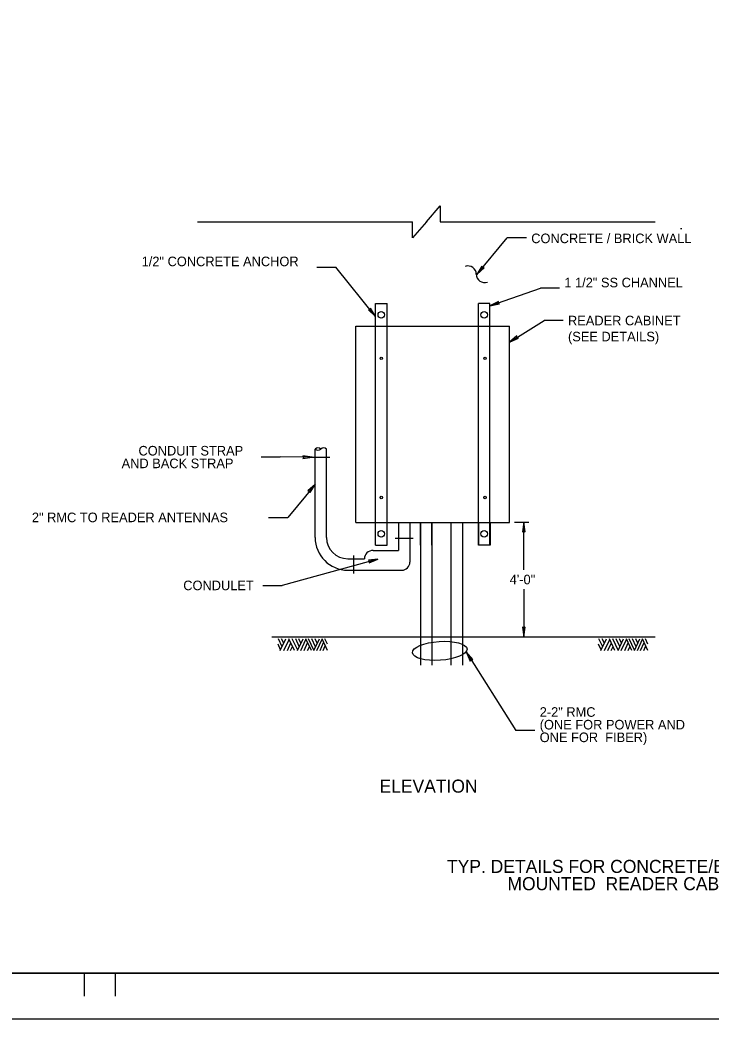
# Model space of a CAD drawing. Extents: x 507398 to 704973, y 495533 to 704964.
# Drawn here: x 507887.3 to 508113.2, y 495533.1 to 495859.9 of the extents above; entities that cross this region are included whole.
import ezdxf

# ---------------------------------------------------------------- set-up
doc = ezdxf.new("R2010")
doc.units = 0
doc.layers.add('1', color=7, linetype='Continuous')
doc.layers.add('41', color=7, linetype='Continuous')

msp = doc.modelspace()

# ---------------------------------------------------------------- linework, layer by layer
at = {"layer": '1'}
for p, q in [((508020.15, 495793.9), (508024.68, 495799.11)), ((508024.68, 495799.11), (508024.68, 495793.9)), ((507945.33, 495793.9), (508015.62, 495793.9)), ((508020.15, 495793.9), (508015.62, 495788.69)), ((508015.62, 495788.69), (508015.62, 495793.9)), ((508024.68, 495793.9), (508094.97, 495793.9)), ((508103.27, 495791.72), (508103.69, 495791.72)), ((508036.68, 495776.66), (508046.61, 495788.68)), ((508052.88, 495788.68), (508046.61, 495788.68)), ((507984.31, 495779.09), (507990.58, 495779.09)), ((508003.55, 495762.89), (507990.58, 495779.09)), ((508040.95, 495766.39), (508057.44, 495772.18)), ((508063.71, 495772.18), (508057.44, 495772.18)), ((508003.55, 495767.18), (508007.29, 495767.18)), ((508003.55, 495759.7), (508003.55, 495767.18)), ((508007.29, 495759.7), (508007.29, 495767.18)), ((508040.95, 495767.18), (508037.21, 495767.18)), ((508037.21, 495759.7), (508037.21, 495767.18)), ((508040.95, 495759.7), (508040.95, 495767.18)), ((508047.37, 495754.54), (508058.63, 495761.62)), ((508064.9, 495761.62), (508058.63, 495761.62)), ((507997.14, 495695.58), (507997.14, 495759.7)), ((507997.14, 495759.7), (508047.37, 495759.7)), ((508003.55, 495695.58), (508003.55, 495759.7)), ((508007.29, 495695.58), (508007.29, 495759.7)), ((508037.21, 495695.58), (508037.21, 495759.7)), ((508040.95, 495695.58), (508040.95, 495759.7)), ((508047.37, 495695.58), (508047.37, 495759.7)), ((507983.78, 495690.62), (507983.78, 495719.54)), ((507987.52, 495690.62), (507987.52, 495719.54)), ((507966.12, 495716.97), (507972.39, 495716.97)), ((507982.86, 495716.89), (507972.39, 495716.97)), ((507982.71, 495716.89), (507988.59, 495716.89)), ((507983.78, 495708.01), (507974.84, 495697.16)), ((507968.57, 495697.16), (507974.84, 495697.16)), ((507997.14, 495695.58), (508047.37, 495695.58)), ((508003.55, 495688.1), (508003.55, 495695.58)), ((508007.29, 495688.1), (508007.29, 495695.58)), ((508011.03, 495695.58), (508011.03, 495686.34)), ((508014.77, 495695.58), (508014.77, 495682.6)), ((508018.21, 495688.1), (508018.21, 495695.58)), ((508018.21, 495688.1), (508018.21, 495695.58)), ((508018.23, 495695.58), (508018.23, 495658.17)), ((508018.23, 495695.58), (508018.23, 495658.17)), ((508021.95, 495688.1), (508021.95, 495695.58)), ((508021.95, 495688.1), (508021.95, 495695.58)), ((508021.97, 495695.58), (508021.97, 495658.17)), ((508021.97, 495695.58), (508021.97, 495658.17)), ((508028.19, 495695.58), (508028.19, 495658.17)), ((508031.93, 495695.58), (508031.93, 495658.17)), ((508037.21, 495688.1), (508037.21, 495695.58)), ((508037.23, 495695.58), (508037.23, 495688.1)), ((508040.95, 495688.1), (508040.95, 495695.58)), ((508040.97, 495695.58), (508040.97, 495688.1)), ((508048.93, 495695.59), (508053.61, 495695.59)), ((508052.05, 495680.02), (508052.05, 495695.59)), ((508003.55, 495688.1), (508007.29, 495688.1)), ((508009.96, 495690.37), (508015.84, 495690.37)), ((508040.97, 495688.1), (508037.21, 495688.1)), ((507996.28, 495684.74), (507996.28, 495678.86)), ((508002.75, 495686.34), (508011.03, 495686.34)), ((508004.33, 495683.56), (507973, 495674.89)), ((507994.46, 495683.67), (507999.88, 495683.67)), ((507994.46, 495679.93), (508012.1, 495679.93)), ((507966.73, 495674.89), (507973, 495674.89)), ((508052.05, 495673.75), (508052.05, 495658.17)), ((507969.62, 495658.17), (508094.97, 495658.17)), ((507972.51, 495653.89), (507971.66, 495655.7)), ((507972.99, 495654.9), (507971.76, 495657.52)), ((507972.4, 495653.62), (507974.22, 495657.52)), ((507973.53, 495656.02), (507972.83, 495657.52)), ((507973.58, 495653.62), (507975.29, 495657.31)), ((507974.7, 495653.62), (507975.82, 495656.13)), ((507977, 495653.62), (507975.18, 495657.52)), ((507978.07, 495653.73), (507976.31, 495657.52)), ((507978.6, 495654.96), (507977.43, 495657.52)), ((507978.02, 495653.62), (507979.83, 495657.52)), ((507979.14, 495656.08), (507978.5, 495657.52)), ((507979.08, 495653.62), (507980.79, 495657.31)), ((507980.21, 495653.62), (507981.33, 495656.13)), ((507982.56, 495653.62), (507980.74, 495657.52)), ((507983.41, 495653.73), (507981.65, 495657.52)), ((507983.95, 495654.85), (507982.72, 495657.52)), ((507983.36, 495653.62), (507985.18, 495657.52)), ((507984.48, 495656.02), (507983.79, 495657.52)), ((507984.32, 495653.62), (507986.03, 495657.36)), ((507985.39, 495653.62), (507986.57, 495656.29)), ((507987.79, 495653.62), (507986.03, 495657.52)), ((507987.79, 495655.7), (507986.99, 495657.52)), ((508018.23, 495658.17), (508018.23, 495648.86)), ((508018.23, 495658.17), (508018.23, 495648.86)), ((508021.97, 495658.17), (508021.97, 495648.86)), ((508021.97, 495658.17), (508021.97, 495648.86)), ((508028.19, 495658.17), (508028.19, 495648.86)), ((508031.93, 495658.17), (508031.93, 495648.86)), ((508033.5, 495658.17), (508053.61, 495658.17)), ((508062.46, 495658.17), (508062.46, 495658.17)), ((508077.34, 495653.89), (508076.49, 495655.7)), ((508077.82, 495654.9), (508076.59, 495657.52)), ((508077.23, 495653.62), (508079.05, 495657.52)), ((508078.36, 495656.02), (508077.66, 495657.52)), ((508078.41, 495653.62), (508080.12, 495657.31)), ((508079.53, 495653.62), (508080.65, 495656.13)), ((508081.83, 495653.62), (508080.01, 495657.52)), ((508082.9, 495653.73), (508081.13, 495657.52)), ((508083.43, 495654.96), (508082.26, 495657.52)), ((508082.84, 495653.62), (508084.66, 495657.52)), ((508083.97, 495656.08), (508083.33, 495657.52)), ((508083.91, 495653.62), (508085.62, 495657.31)), ((508085.03, 495653.62), (508086.16, 495656.13)), ((508087.39, 495653.62), (508085.57, 495657.52)), ((508088.24, 495653.73), (508086.48, 495657.52)), ((508088.78, 495654.85), (508087.55, 495657.52)), ((508088.19, 495653.62), (508090, 495657.52)), ((508089.31, 495656.02), (508088.62, 495657.52)), ((508089.15, 495653.62), (508090.86, 495657.36)), ((508090.22, 495653.62), (508091.39, 495656.29)), ((508092.62, 495653.62), (508090.86, 495657.52)), ((508092.62, 495655.7), (508091.82, 495657.52)), ((507975.77, 495653.62), (507976.41, 495654.96)), ((507981.33, 495653.62), (507981.92, 495654.9)), ((507986.4, 495653.62), (507987.1, 495655.17)), ((508033.14, 495653.21), (508049.38, 495627.44)), ((508080.6, 495653.62), (508081.24, 495654.96)), ((508086.16, 495653.62), (508086.74, 495654.9)), ((508091.23, 495653.62), (508091.93, 495655.17)), ((508055.65, 495627.44), (508049.38, 495627.44)), ((507453.33, 495548.12), (508443.33, 495548.12)), ((507908.33, 495540.62), (507908.33, 495548.12)), ((507918.47, 495540.56), (507918.47, 495548.12)), ((508446.33, 495533.12), (507398.16, 495533.12))]:
    msp.add_line(p, q, dxfattribs=at)
for points in [[(508036.68, 495776.66), (508039.03, 495778.79), (508038.47, 495778.82), (508038.34, 495779.37)], [(508040.95, 495766.39), (508044.07, 495767.01), (508043.6, 495767.32), (508043.77, 495767.85)], [(508040.95, 495766.39), (508044.07, 495767.01), (508043.6, 495767.32), (508043.77, 495767.85)], [(508003.55, 495762.89), (508001.94, 495765.63), (508001.8, 495765.08), (508001.23, 495765.07)], [(508047.37, 495754.54), (508050.26, 495755.83), (508049.74, 495756.03), (508049.79, 495756.59)], [(507982.86, 495716.89), (507979.73, 495717.36), (507980.06, 495716.91), (507979.72, 495716.46)], [(507982.86, 495716.89), (507979.73, 495717.36), (507980.06, 495716.91), (507979.72, 495716.46)], [(507983.78, 495708.01), (507981.43, 495705.87), (507981.99, 495705.84), (507982.13, 495705.3)], [(508052.05, 495695.59), (508051.6, 495692.45), (508052.05, 495692.78), (508052.5, 495692.45)], [(508004.33, 495683.56), (508001.18, 495683.16), (508001.63, 495682.81), (508001.42, 495682.29)], [(508052.05, 495658.17), (508052.5, 495661.32), (508052.05, 495660.98), (508051.6, 495661.32)], [(508033.14, 495653.21), (508034.5, 495650.16), (508034.71, 495650.71), (508035.3, 495650.67)], [(508033.14, 495653.21), (508034.5, 495650.16), (508034.71, 495650.71), (508035.3, 495650.67)]]:
    msp.add_lwpolyline(points, close=True, dxfattribs=at)
for centre, radius in [((508005.42, 495763.44), 1.07), ((508039.08, 495763.44), 1.07), ((508005.42, 495749.26), 0.401), ((508039.35, 495749.26), 0.401), ((508005.42, 495703.7), 0.401), ((508039.35, 495703.7), 0.401), ((508005.42, 495691.84), 1.07), ((508039.08, 495691.84), 1.07)]:
    msp.add_circle(centre, radius, dxfattribs=at)
for centre, radius, start, end in [((508033.77, 495776.74), 2.71, 359.3013, 109.5671), ((508039.25, 495776.8), 2.78, 181.887, 288.2561), ((507984.71, 495718.55), 1.36, 46.3972, 133.6028), ((507984.71, 495720.52), 1.36, 226.3972, 313.6028), ((507986.58, 495718.55), 1.36, 46.3972, 133.6028), ((507994.46, 495690.62), 10.69, 180, 270), ((507994.46, 495690.62), 6.95, 180, 270), ((508002.55, 495683.67), 2.67, 85.7491, 180), ((508012.1, 495682.6), 2.67, 270, 0)]:
    msp.add_arc(centre, radius, start, end, dxfattribs=at)
msp.add_ellipse((508024.52, 495653.53), major_axis=(-8.94, -0.61), ratio=0.343497, dxfattribs=at)
at = {"layer": '41'}
for points in [[(507398.16, 496193.12), (508446.33, 496193.12), (508446.33, 495533.12), (507398.16, 495533.12)], [(507453.33, 496178.12), (508443.33, 496178.12), (508443.33, 495548.12), (507453.33, 495548.12)]]:
    msp.add_lwpolyline(points, close=True, dxfattribs=at)

# ---------------------------------------------------------------- texts
at = {"layer": '1'}
for s, height, p in [('CONCRETE / BRICK WALL', 3.1349, (508054.45, 495786.9)), ('1/2" CONCRETE ANCHOR', 3.1349, (507927.05, 495779.36)), ('1 1/2" SS CHANNEL', 3.1349, (508065.27, 495772.45)), ('READER CABINET', 3.1349, (508066.47, 495760.02)), ('(SEE DETAILS)', 3.1349, (508066.47, 495754.78)), ('CONDUIT STRAP', 3.1349, (507926.01, 495717.44)), ('AND BACK STRAP', 3.1349, (507920.5, 495713.3)), ('2" RMC TO READER ANTENNAS', 3.1349, (507891.15, 495695.63)), ('4\'-0"', 3.135, (508047.4, 495675.31)), ('CONDULET', 3.135, (507940.66, 495673.38)), ('2-2" RMC', 3.135, (508057.22, 495631.97)), ('(ONE FOR POWER AND', 3.1349, (508057.22, 495627.83)), ('ONE FOR  FIBER)', 3.1349, (508057.22, 495623.69)), ('ELEVATION', 4.275, (508004.82, 495607.16)), ('TYP. DETAILS FOR CONCRETE/BRICK WALL', 4.2748, (508026.9, 495580.9)), (' MOUNTED  READER CABINET ', 4.2748, (508045.08, 495575.25))]:
    msp.add_text(s, height=height, dxfattribs=at).set_placement(p)

doc.saveas('drawing.dxf')
